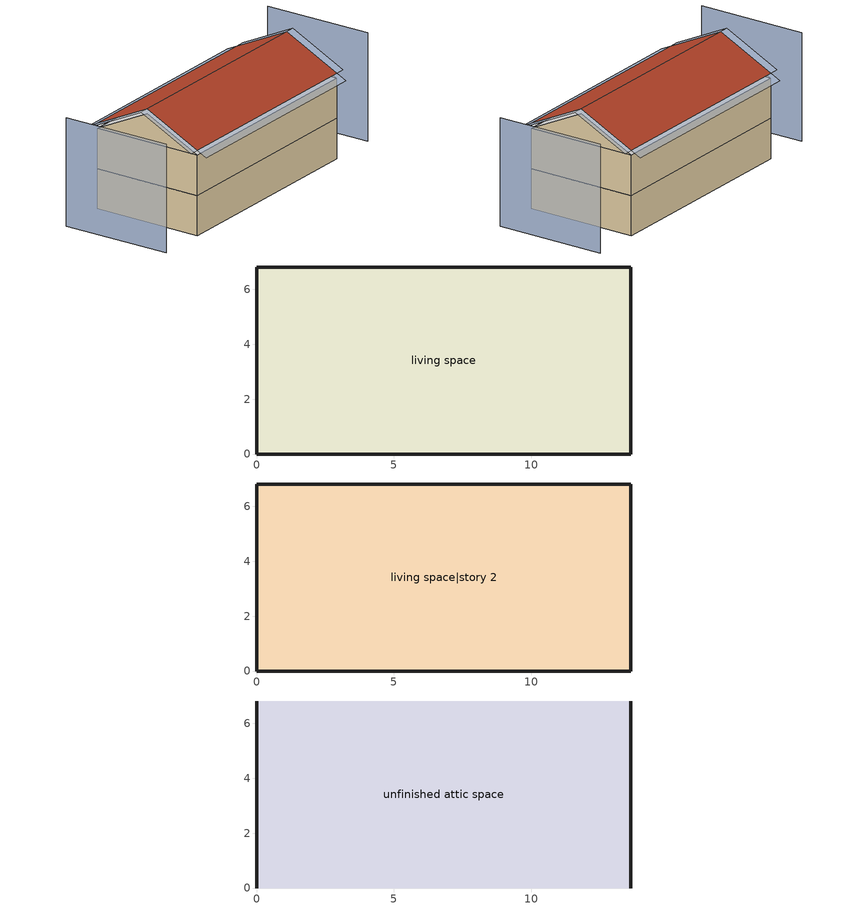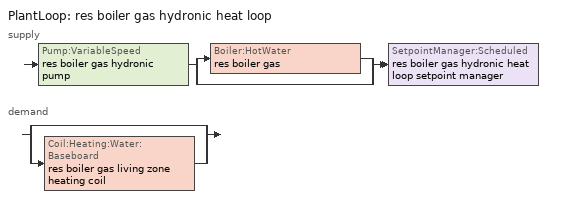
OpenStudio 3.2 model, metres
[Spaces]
living space
 floor foundation: 0,0 0,6.82 13.63,6.82 13.63,0 z0
 wall outside: 0,6.82 0,0 13.63,0 13.63,6.82 0,6.82 z0:2.44
living space|story 2
 floor to living space: 0,0 0,6.82 13.63,6.82 13.63,0 z2.44
 wall outside: 0,6.82 0,0 13.63,0 13.63,6.82 0,6.82 z2.44:4.88
unfinished attic space
 floor to living space|story 2: 0,6.82 13.63,6.82 13.63,0 0,0 z4.88
 wall outside: 0,3.41,6.58 0,6.82,4.88 0,0,4.88; 13.63,3.41,6.58 13.63,0,4.88 13.63,6.82,4.88
 roof outside: 13.63,3.41,6.89 0,3.41,6.89 0,0,5.18 13.63,0,5.18; 0,3.41,6.89 13.63,3.41,6.89 13.63,6.82,5.18 0,6.82,5.18
shading: -3.05,6.82 -3.05,0 / 16.68,0 16.68,6.82 z0:6.58; 14.24,0,5.18 14.24,3.41,6.89 13.63,3.41,6.89 13.63,0,5.18; -0.61,3.41,6.89 -0.61,0,5.18 0,0,5.18 0,3.41,6.89; 0,-0.61,4.88 13.63,-0.61,4.88 13.63,0,5.18 0,0,5.18; -0.61,6.82,5.18 -0.61,3.41,6.89 0,3.41,6.89 0,6.82,5.18; 14.24,3.41,6.89 14.24,6.82,5.18 13.63,6.82,5.18 13.63,3.41,6.89; 13.63,7.43,4.88 0,7.43,4.88 0,6.82,5.18 13.63,6.82,5.18
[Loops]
PlantLoop 'res boiler gas hydronic heat loop'
 supply: Pump:VariableSpeed 'res boiler gas hydronic pump' > split
  | Boiler:HotWater 'res boiler gas'
  | bypass
  join > SetpointManager:Scheduled 'res boiler gas hydronic heat loop setpoint manager'
 demand: split
  | bypass
  | Coil:Heating:Water:Baseboard 'res boiler gas living zone heating coil'
[Site]
Denver Intl Ap_CO_USA: Latitude {deg}=39.83; Longitude {deg}=-104.65; Time Zone {hr}=-7; Elevation {m}=1650
[ClimateZones]
Climate Zone Institution Name 1=Building America; Climate Zone Document Year 1=0; Climate Zone Value 1=Cold
[Site:WaterMainsTemperature]
Calculation Method=Correlation; Annual Average Outdoor Air Temperature {C}=10.8753; Maximum Difference In Monthly Average Outdoor Air Temperatures {deltaC}=23.1524
[Site:GroundTemperature:Deep]
10.8753, 10.8753, 10.8753, 10.8753, 10.8753, 10.8753, 10.8753, 10.8753, 10.8753, 10.8753, 10.8753, 10.8753
[Building]
Building 1: North Axis {deg}=180; Standards Number of Stories=2; Standards Number of Above Ground Stories=2; Standards Building Type=singlefamilydetached; Standards Number of Living Units=1
[ThermalZone] Use Ideal Air Loads=No
living zone; unfinished attic zone
[Sizing:Zone] Zone Cooling Design Supply Air Temperature Input Method=SupplyAirTemperature; Zone Cooling Design Supply Air Temperature {C}=14; Zone Cooling Design Supply Air Temperature Difference {deltaC}=11.11; Zone Heating Design Supply Air Temperature Input Method=SupplyAirTemperature; Zone Heating Design Supply Air Temperature {C}=40; Zone Heating Design Supply Air Temperature Difference {deltaC}=11.11; Zone Cooling Design Supply Air Humidity Ratio {kg-H2O/kg-air}=0.0085; Zone Heating Design Supply Air Humidity Ratio {kg-H2O/kg-air}=0.008; Cooling Design Air Flow Method=DesignDay; Heating Design Air Flow Method=DesignDay; Account for Dedicated Outdoor Air System=No; Dedicated Outdoor Air System Control Strategy=NeutralSupplyAir; Dedicated Outdoor Air Low Setpoint Temperature for Design {C}=autosize; Dedicated Outdoor Air High Setpoint Temperature for Design {C}=autosize
living zone; unfinished attic zone
[Zone equipment]
living zone: res boiler gas living zone convective water
[Space]
Name | Space Type | Thermal Zone | Building Unit
living space; living space|story 2 | Space Type 1 | living zone | unit 1
unfinished attic space | Space Type 2 | unfinished attic zone
[SpaceType]
Name | Standards Space Type
Space Type 1 | living
Space Type 2 | unfinished attic
[BuildingUnit]
unit 1: Building Unit Type=Residential
[External:File]
8760.csv: File=8760.csv
[People:Definition] Number of People Calculation Method=People; Number of People {people}=1.32; Fraction Radiant=0.319734; Sensible Heat Fraction=0.573; Carbon Dioxide Generation Rate {m3/s-W}=0; Enable ASHRAE 55 Comfort Warnings=No; Mean Radiant Temperature Calculation Type=ZoneAveraged
res occupants|living space; res occupants|living space|story 2
[People] Number of People Schedule=occupants; Activity Level Schedule=res occupants activity schedule; Multiplier=1
Name | People Definition | Space or SpaceType
res occupants|living space | res occupants|living space | living space
res occupants|living space|story 2 | res occupants|living space|story 2 | living space|story 2
[PlantLoop]
res boiler gas hydronic heat loop: Fluid Type=Water; Glycol Concentration=0; Maximum Loop Temperature {C}=100; Minimum Loop Temperature {C}=0; Minimum Loop Flow Rate {m3/s}=0; Plant Loop Volume {m3}=Autocalculate; Load Distribution Scheme=Optimal
[Sizing:Plant]
res boiler gas hydronic heat loop: Loop Type=Heating; Design Loop Exit Temperature {C}=82.2222; Loop Design Temperature Difference {deltaC}=11.1111; Sizing Option=NonCoincident; Zone Timesteps in Averaging Window=1; Coincident Sizing Factor Mode=None
[Pump:VariableSpeed]
res boiler gas hydronic pump: Rated Pump Head {Pa}=20000; Motor Efficiency=0.9; Fraction of Motor Inefficiencies to Fluid Stream=0; Coefficient 1 of the Part Load Performance Curve=0; Coefficient 2 of the Part Load Performance Curve=1; Coefficient 3 of the Part Load Performance Curve=0; Coefficient 4 of the Part Load Performance Curve=0; Pump Control Type=Intermittent; Skin Loss Radiative Fraction=0.5; Design Power Sizing Method=PowerPerFlowPerPressure; Design Electric Power per Unit Flow Rate {W/(m3/s)}=348701.1; Design Shaft Power per Unit Flow Rate per Unit Head {W-s/m3-Pa}=1.28205; Design Minimum Flow Rate Fraction=0
[EnergyManagementSystem:Sensor]
res_boiler_gas_hydronic_pump_s: Output Variable or Output Meter Index Key=res boiler gas hydronic pump; Output Variable or Output Meter=Pump Electricity Energy
[Boiler:HotWater]
res boiler gas: Fuel Type=NaturalGas; Nominal Thermal Efficiency=0.8; Efficiency Curve Temperature Evaluation Variable=LeavingBoiler; Normalized Boiler Efficiency Curve=NonCondensingBoilerEff; Minimum Part Load Ratio=0; Maximum Part Load Ratio=1; Optimum Part Load Ratio=1; Water Outlet Upper Temperature Limit {C}=99.9; Boiler Flow Mode=LeavingSetpointModulated; Parasitic Electric Load {W}=76; Sizing Factor=1
[SetpointManager:Scheduled]
res boiler gas hydronic heat loop setpoint manager: Control Variable=Temperature; Schedule=res boiler gas hydronic heat supply setpoint
[Coil:Heating:Water:Baseboard]
res boiler gas living zone heating coil: Heating Design Capacity Method=HeatingDesignCapacity; Heating Design Capacity {W}=autosize; Heating Design Capacity Per Floor Area {W/m2}=0; Fraction of Autosized Heating Design Capacity=0.8; Convergence Tolerance=0.001
[ZoneHVAC:Baseboard:Convective:Water]
res boiler gas living zone convective water: Availability Schedule=Always On Discrete; Heating Coil=res boiler gas living zone heating coil
[EnergyManagementSystem:Program]
res_boiler_gas_pumps_program: Set unit_1_pumps_h = res_boiler_gas_hydronic_pump_s
[EnergyManagementSystem:OutputVariable]
res boiler gas htg pump:Pumps:Electricity: EMS Variable=unit_1_pumps_h; Type of Data in Variable=Summed; Update Frequency=SystemTimestep; EMS Program or Subroutine=res_boiler_gas_pumps_program; Units=J
[EnergyManagementSystem:ProgramCallingManager]
res boiler gas pump program calling manager: EndOfSystemTimestepBeforeHVACReporting; res_boiler_gas_pumps_program
[Schedule:File]
occupants: External File=8760.csv; Column Number=1; Rows to Skip at Top=1; Number of Hours of Data=8760; Minutes per Item=60
[Schedule:Constant]
Name | Value
res occupants activity schedule | 112.539
res boiler gas hydronic heat supply setpoint | 82.2222
Always On Discrete | 1
[Curve:Bicubic]
NonCondensingBoilerEff: Coefficient1 Constant=1.11172; Coefficient2 x=0.0786141; Coefficient3 x**2=-0.400426; Coefficient4 y=0; Coefficient5 y**2=-0.000156783; Coefficient6 x*y=0.0093846; Coefficient7 x**3=0.234258; Coefficient8 y**3=1.32927e-06; Coefficient9 x**2*y=-0.0044467; Coefficient10 x*y**2=-1.22498e-05; Minimum Value of x=0.1; Maximum Value of x=1; Minimum Value of y=20; Maximum Value of y=80
